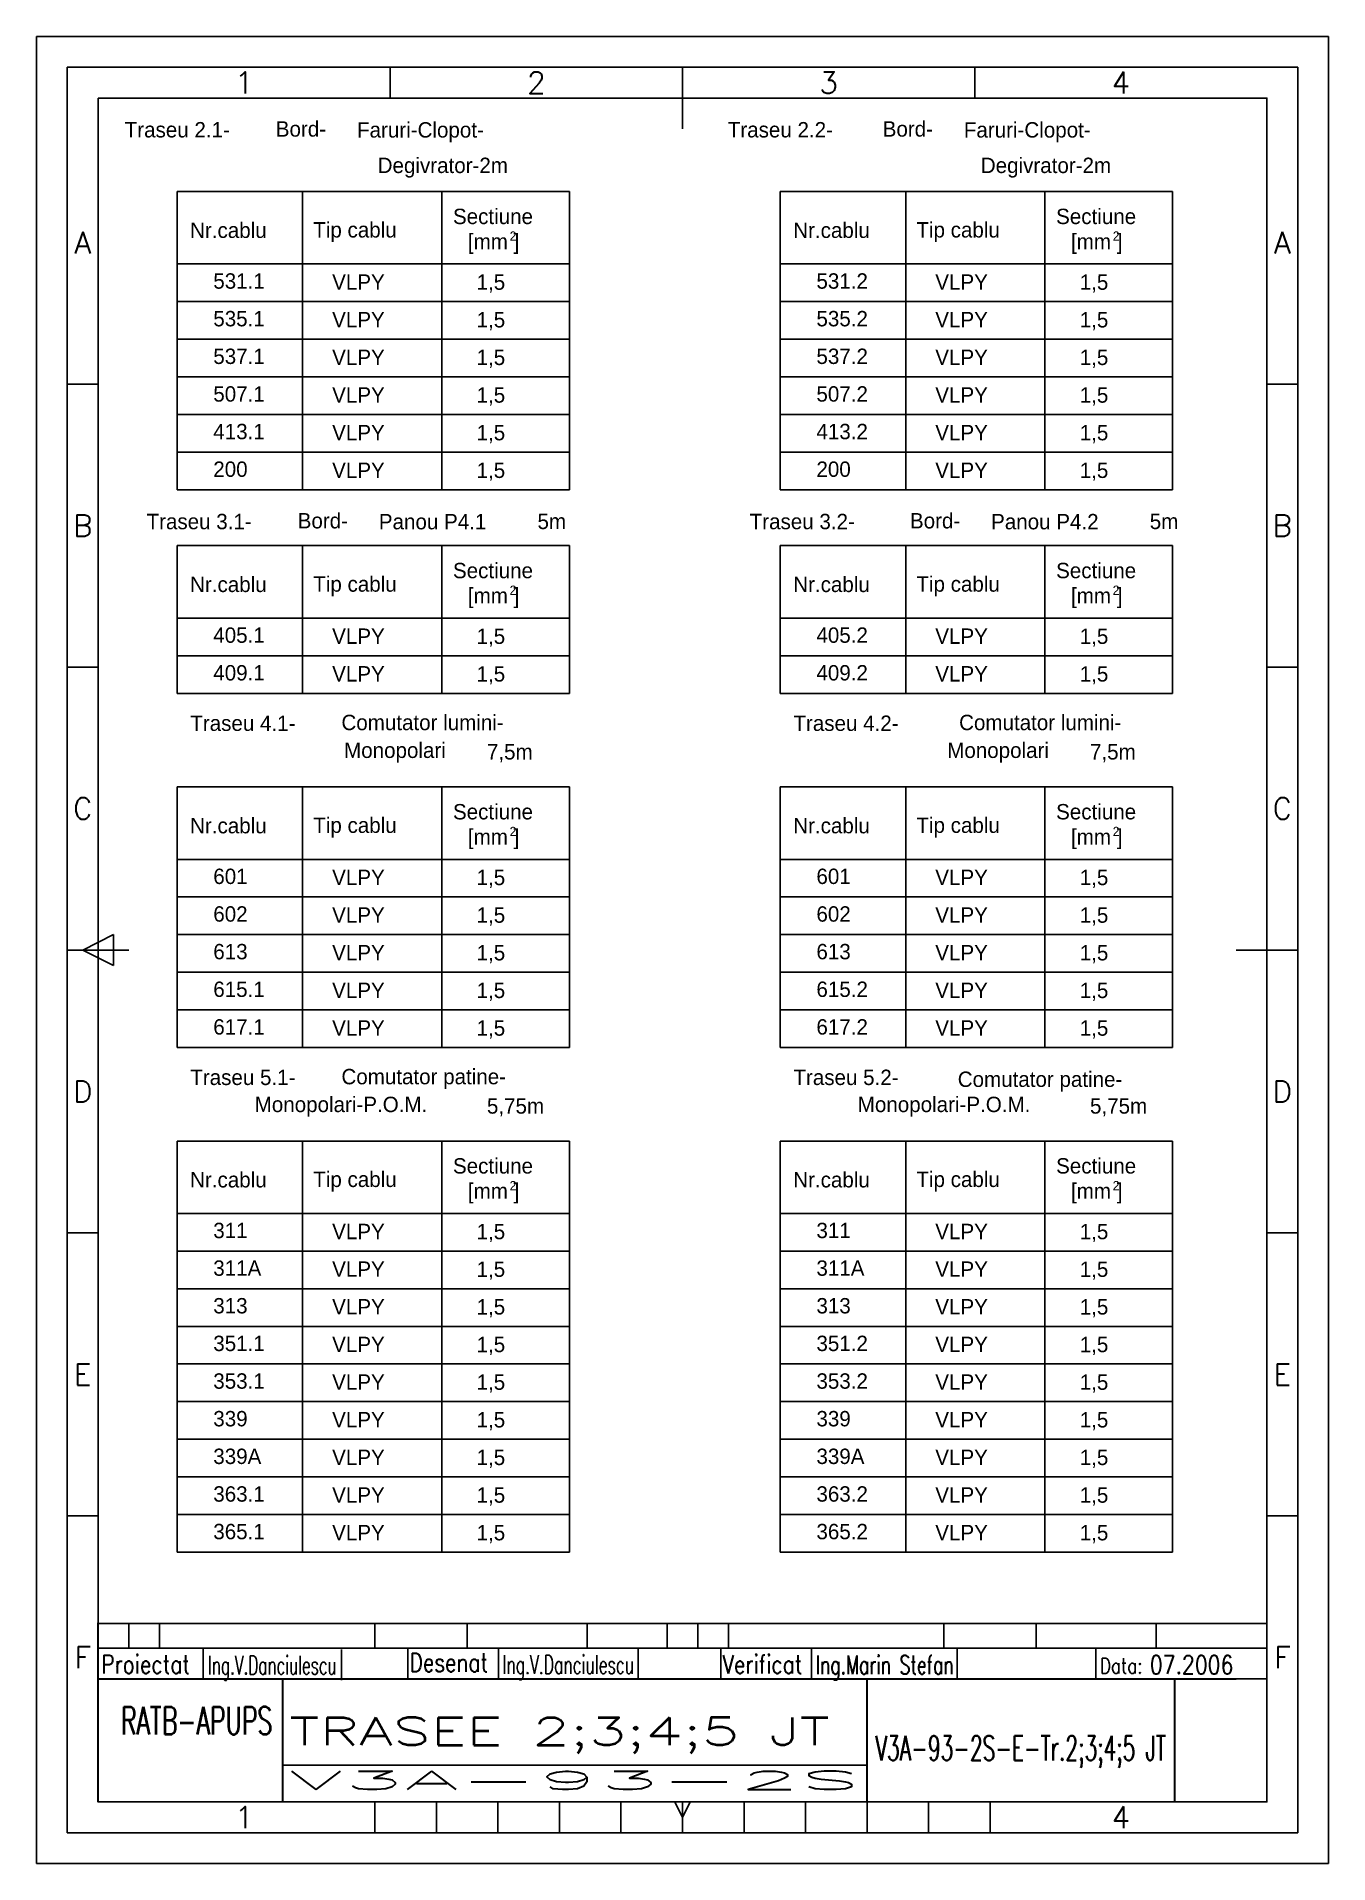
# Model space of a CAD drawing. Header units: millimetres. Extents: x 139 to 349, y -4 to 293.
import ezdxf
from ezdxf.enums import TextEntityAlignment as Align

# ---------------------------------------------------------------- set-up
doc = ezdxf.new("R2010")
doc.units = ezdxf.units.MM
doc.layers.add('INDICATOR', color=7, linetype='Continuous')
doc.styles.add('ISO', font='SIMPLEX.SHX')
doc.styles.add('ROMANS', font='ROMANS.shx', dxfattribs={"width": 0.8})

# ---------------------------------------------------------------- blocks, each defined once
blk = doc.blocks.new('a4')
at = {"color": 70}
for p, q in [((-152.5, 287), (-152.5, 292)), ((-105, 282), (-105, 292)), ((-57.5, 287), (-57.5, 292)), ((-200, 240.5), (-205, 240.5)), ((-5, 240.5), (-10, 240.5)), ((-200, 194.5), (-205, 194.5)), ((-5, 194.5), (-10, 194.5)), ((-205, 148.5), (-195, 148.5)), ((-202.5, 148.5), (-197.5, 151)), ((-197.5, 146), (-202.5, 148.5)), ((-197.5, 151), (-197.5, 146)), ((-15, 148.5), (-5, 148.5)), ((-200, 102.5), (-205, 102.5)), ((-5, 102.5), (-10, 102.5)), ((-200, 56.5), (-205, 56.5)), ((-5, 56.5), (-10, 56.5)), ((-155, 5), (-155, 10)), ((-145, 5), (-145, 10)), ((-135, 5), (-135, 10)), ((-125, 5), (-125, 10)), ((-115, 5), (-115, 10)), ((-105, 7.5), (-106.25, 10)), ((-103.75, 10), (-105, 7.5)), ((-105, 10), (-105, 5)), ((-95, 5), (-95, 10)), ((-85, 5), (-85, 10)), ((-75, 5), (-75, 10)), ((-65, 5), (-65, 10)), ((-55, 5), (-55, 10))]:
    blk.add_line(p, q, dxfattribs=at)
at = {"color": 240}
for points in [[(0, 0), (0, 297), (-210, 297), (-210, 0)], [(-5, 5), (-5, 292), (-205, 292), (-205, 5)]]:
    blk.add_lwpolyline(points, close=True, dxfattribs=at)
at = {"color": 70}
blk.add_lwpolyline([(-200, 287), (-200, 10), (-10, 10), (-10, 287)], close=True, dxfattribs=at)
at = {"color": 50, "style": 'ISO'}
for s, p in [('1', (-176.25, 289.5)), ('2', (-128.75, 289.5)), ('3', (-81.25, 289.5)), ('4', (-33.75, 289.5)), ('A', (-202.5, 263.5)), ('A', (-7.5, 263.5)), ('B', (-202.5, 217.5)), ('B', (-7.5, 217.5)), ('C', (-202.5, 171.5)), ('C', (-7.5, 171.5)), ('D', (-202.5, 125.5)), ('D', (-7.5, 125.5)), ('E', (-202.5, 79.5)), ('E', (-7.5, 79.5)), ('F', (-202.5, 33.5)), ('F', (-7.5, 33.5)), ('1', (-176.25, 7.5)), ('4', (-33.75, 7.5))]:
    blk.add_text(s, height=3.5, dxfattribs=at).set_placement(p, align=Align.MIDDLE)
blk = doc.blocks.new('indic-el')
at = {"layer": 'INDICATOR', "color": 1}
for p, q in [((-180, 25), (-180, 29)), ((-175, 25), (-175, 29)), ((-140, 25), (-140, 29)), ((-125, 25), (-125, 29)), ((-105.5, 25), (-105.5, 29)), ((-87.5, 25), (-87.5, 29)), ((-82.5, 25), (-82.5, 29)), ((-47.5, 25), (-47.5, 29)), ((-32.5, 25), (-32.5, 29)), ((-13, 25), (-13, 29)), ((-167.9, 20), (-167.9, 25)), ((-145.42, 19.8), (-145.42, 24.8)), ((-134.65, 20.08), (-134.65, 25.08)), ((-119.93, 20), (-119.93, 25)), ((-97.19, 20), (-97.19, 25)), ((-83.77, 20), (-83.77, 25)), ((-69.03, 20), (-69.03, 25)), ((-45.33, 20), (-45.33, 25)), ((-22.83, 20), (-22.83, 25)), ((-155, 6), (-60, 6))]:
    blk.add_line(p, q, dxfattribs=at)
at = {"layer": 'INDICATOR'}
blk.add_line((-92.5, 25), (-92.5, 29), dxfattribs=at)
at = {"layer": 'INDICATOR', "const_width": 0.3, "flags": 128}
for points in [[(0, 29), (-185, 29), (-185, 0)], [(0, 25), (-185, 25)], [(0, 20), (-185, 20)], [(-155, 0), (-155, 20)], [(-60, 0), (-60, 20)], [(-10, 0), (-10, 20)]]:
    blk.add_lwpolyline(points, dxfattribs=at)
at = {"layer": 'INDICATOR', "color": 1, "style": 'ROMANS', "width": 0.8}
for s, height, p in [('Proiectat', 3, (-184.48, 20.88)), ('Desenat', 3, (-134.37, 21.17)), ('Verificat', 3, (-83.49, 20.88)), ('Data:', 2.5, (-22.15, 20.88))]:
    blk.add_text(s, height=height, dxfattribs=at).set_placement(p)
at = {"layer": 'INDICATOR', "style": 'ROMANS', "width": 0.570908}
blk.add_text('RATB-APUPS', height=4.5, dxfattribs=at).set_placement((-181.28, 10.96), (-156.69, 10.96), align=Align.FIT)
at = {"layer": 'INDICATOR', "color": 1, "style": 'ROMANS'}
for tag, height, width, p, p2 in [('DESENAT', 3, 1.116423, (-119.25, 20.84), (-97.88, 20.84)), ('VERIFICAT', 3, 1.074468, (-68.34, 20.8), (-45.93, 20.8)), ('DATA', 3, 1.321041, (-14.04, 20.81), (-0.45, 20.81)), ('PROIECTAT', 3, 0.908325, (-167.12, 20.74), (-146.23, 20.74)), ('NUME_DESEN', 4.5, 2.080219, (-153.9, 9.22), (-61.18, 9.22)), ('NUMAR', 4, 2.383056, (-58.61, 6.76), (-11.4, 6.76)), ('ANS', 3, 11.421134, (-154.04, 2.01), (-61.04, 2.01))]:
    blk.add_attdef(tag, text='', height=height, dxfattribs=dict(at, width=width)).set_placement(p, p2, align=Align.FIT)

msp = doc.modelspace()

# ---------------------------------------------------------------- linework, layer by layer
at = {"color": 3}
for p, q in [((162.03, 268.29), (162.03, 219.79)), ((162.03, 268.29), (225.81, 268.29)), ((182.43, 268.29), (182.43, 219.79)), ((205.07, 268.29), (205.07, 219.79)), ((225.81, 268.29), (225.81, 219.79)), ((260.06, 268.29), (323.85, 268.29)), ((260.06, 268.29), (260.06, 219.79)), ((280.47, 268.29), (280.47, 219.79)), ((303.1, 268.29), (303.1, 219.79)), ((323.85, 268.29), (323.85, 219.79)), ((162.03, 256.51), (225.81, 256.51)), ((260.06, 256.51), (323.85, 256.51)), ((162.03, 210.72), (225.81, 210.72)), ((162.03, 210.72), (162.03, 186.7)), ((182.43, 210.72), (182.43, 186.7)), ((205.07, 210.72), (205.07, 186.7)), ((225.81, 210.72), (225.81, 186.7)), ((260.06, 210.72), (323.85, 210.72)), ((260.06, 210.72), (260.06, 186.7)), ((280.47, 210.72), (280.47, 186.7)), ((303.1, 210.72), (303.1, 186.7)), ((323.85, 210.72), (323.85, 186.7)), ((162.03, 198.94), (225.81, 198.94)), ((260.06, 198.94), (323.85, 198.94)), ((162.03, 171.5), (225.81, 171.5)), ((162.03, 171.5), (162.03, 129.13)), ((182.43, 171.5), (182.43, 129.13)), ((205.07, 171.5), (205.07, 129.13)), ((225.81, 171.5), (225.81, 129.13)), ((260.06, 171.5), (323.85, 171.5)), ((260.06, 171.5), (260.06, 129.13)), ((280.47, 171.5), (280.47, 129.13)), ((303.1, 171.5), (303.1, 129.13)), ((323.85, 171.5), (323.85, 129.13)), ((162.03, 159.72), (225.81, 159.72)), ((260.06, 159.72), (323.85, 159.72)), ((162.03, 113.93), (225.81, 113.93)), ((162.03, 113.93), (162.03, 47.08)), ((182.43, 113.93), (182.43, 47.08)), ((205.07, 113.93), (205.07, 47.08)), ((225.81, 113.93), (225.81, 47.08)), ((260.06, 113.93), (323.85, 113.93)), ((260.06, 113.93), (260.06, 47.08)), ((280.47, 113.93), (280.47, 47.08)), ((303.1, 113.93), (303.1, 47.08)), ((323.85, 113.93), (323.85, 47.08)), ((162.03, 102.15), (225.81, 102.15)), ((260.06, 102.15), (323.85, 102.15))]:
    msp.add_line(p, q, dxfattribs=at)
at = {"color": 2}
for p, q in [((162.03, 250.39), (225.81, 250.39)), ((260.06, 250.39), (323.85, 250.39)), ((162.03, 244.27), (225.81, 244.27)), ((260.06, 244.27), (323.85, 244.27)), ((162.03, 238.15), (225.81, 238.15)), ((260.06, 238.15), (323.85, 238.15)), ((162.03, 232.03), (225.81, 232.03)), ((260.06, 232.03), (323.85, 232.03)), ((162.03, 225.91), (225.81, 225.91)), ((260.06, 225.91), (323.85, 225.91)), ((162.03, 219.79), (225.81, 219.79)), ((260.06, 219.79), (323.85, 219.79)), ((162.03, 192.82), (225.81, 192.82)), ((260.06, 192.82), (323.85, 192.82)), ((162.03, 186.7), (225.81, 186.7)), ((260.06, 186.7), (323.85, 186.7)), ((162.03, 153.6), (225.81, 153.6)), ((260.06, 153.6), (323.85, 153.6)), ((162.03, 147.48), (225.81, 147.48)), ((260.06, 147.48), (323.85, 147.48)), ((162.03, 141.37), (225.81, 141.37)), ((260.06, 141.37), (323.85, 141.37)), ((162.03, 135.25), (225.81, 135.25)), ((260.06, 135.25), (323.85, 135.25)), ((162.03, 129.13), (225.81, 129.13)), ((260.06, 129.13), (323.85, 129.13)), ((162.03, 96.03), (225.81, 96.03)), ((260.06, 96.03), (323.85, 96.03)), ((162.03, 89.91), (225.81, 89.91)), ((260.06, 89.91), (323.85, 89.91)), ((162.03, 83.8), (225.81, 83.8)), ((260.06, 83.8), (323.85, 83.8)), ((162.03, 77.68), (225.81, 77.68)), ((260.06, 77.68), (323.85, 77.68)), ((162.03, 71.56), (225.81, 71.56)), ((260.06, 71.56), (323.85, 71.56)), ((162.03, 65.44), (225.81, 65.44)), ((260.06, 65.44), (323.85, 65.44)), ((162.03, 59.32), (225.81, 59.32)), ((260.06, 59.32), (323.85, 59.32)), ((162.03, 53.2), (225.81, 53.2)), ((260.06, 53.2), (323.85, 53.2)), ((162.03, 47.08), (225.81, 47.08)), ((260.06, 47.08), (323.85, 47.08))]:
    msp.add_line(p, q, dxfattribs=at)
for p, q in [((334.19, 35.48), (339.19, 35.48)), ((334.19, 31.48), (339.19, 31.48)), ((334.19, 26.48), (339.19, 26.48))]:
    msp.add_line(p, q)

# ---------------------------------------------------------------- block references
msp.add_blockref('a4', (349.19, -3.52), dxfattribs=at)
at = {"color": 3, "linetype": 'ByBlock'}
ref = msp.add_blockref('indic-el', (334.19, 6.48), dxfattribs=at)
ref.add_attrib('NUME_DESEN', 'TRASEE 2;3;4;5 JT ', dxfattribs={"layer": 'INDICATOR', "color": 1, "height": 4.5, "style": 'ROMANS', "width": 1.360647}).set_placement((180.29, 15.71), (273.01, 15.71), align=Align.FIT)
ref.add_attrib('ANS', 'V3A-93-2S', dxfattribs={"layer": 'INDICATOR', "color": 1, "height": 3, "style": 'ROMANS', "width": 3.518944}).set_placement((180.15, 8.49), (273.15, 8.49), align=Align.FIT)
ref.add_attrib('NUMAR', 'V3A-93-2S-E-Tr.2;3;4;5 JT', dxfattribs={"layer": 'INDICATOR', "color": 1, "height": 4, "style": 'ROMANS', "width": 0.538778}).set_placement((275.58, 13.24), (322.79, 13.24), align=Align.FIT)
ref.add_attrib('DESENAT', 'Ing.V.Danciulescu', dxfattribs={"layer": 'INDICATOR', "color": 1, "height": 3, "style": 'ROMANS', "width": 0.566669}).set_placement((214.94, 27.32), (236.31, 27.32), align=Align.FIT)
ref.add_attrib('VERIFICAT', 'Ing.Marin Stefan', dxfattribs={"layer": 'INDICATOR', "color": 1, "height": 3, "style": 'ROMANS', "width": 0.612783}).set_placement((265.85, 27.28), (288.26, 27.28), align=Align.FIT)
ref.add_attrib('DATA', '07.2006', dxfattribs={"layer": 'INDICATOR', "color": 1, "height": 3, "style": 'ROMANS', "width": 0.748937}).set_placement((320.15, 27.29), (333.74, 27.29), align=Align.FIT)
ref.add_attrib('PROIECTAT', 'Ing.V.Danciulescu', dxfattribs={"layer": 'INDICATOR', "color": 1, "height": 3, "style": 'ROMANS', "width": 0.553941}).set_placement((167.07, 27.22), (187.96, 27.22), align=Align.FIT)

# ---------------------------------------------------------------- texts
at = {"color": 2}
for s, height, p in [('Traseu 2.1-', 2.5, (153.52, 277.08)), ('Bord-', 2.5, (178.08, 277.21)), ('Faruri-Clopot-', 2.5, (191.28, 277.06)), ('Traseu 2.2-', 2.5, (251.55, 277.08)), ('Bord-', 2.5, (276.73, 277.21)), ('Faruri-Clopot-', 2.5, (289.92, 277.06)), ('Degivrator-2m', 2.5, (194.64, 271.29)), ('Degivrator-2m', 2.5, (292.68, 271.29)), ('Sectiune', 2.5, (206.88, 262.99)), ('Sectiune', 2.5, (304.92, 262.99)), ('Nr.cablu', 2.5, (164.15, 260.74)), ('Tip cablu', 2.5, (184.17, 260.81)), ('[mm ]', 2.5, (209.31, 258.91)), ('2', 1.5, (216.09, 260.29)), ('Nr.cablu', 2.5, (262.19, 260.74)), ('Tip cablu', 2.5, (282.21, 260.81)), ('[mm ]', 2.5, (307.34, 258.91)), ('2', 1.5, (314.12, 260.29)), ('531.1', 2.5, (167.92, 252.49)), ('VLPY', 2.5, (187.24, 252.32)), ('1,5', 2.5, (210.72, 252.31)), ('531.2', 2.5, (265.96, 252.49)), ('VLPY', 2.5, (285.28, 252.32)), ('1,5', 2.5, (308.76, 252.31)), ('535.1', 2.5, (167.92, 246.37)), ('VLPY', 2.5, (187.24, 246.21)), ('1,5', 2.5, (210.72, 246.19)), ('535.2', 2.5, (265.96, 246.37)), ('VLPY', 2.5, (285.28, 246.21)), ('1,5', 2.5, (308.76, 246.19)), ('537.1', 2.5, (167.92, 240.25)), ('VLPY', 2.5, (187.24, 240.09)), ('1,5', 2.5, (210.72, 240.08)), ('537.2', 2.5, (265.96, 240.25)), ('VLPY', 2.5, (285.28, 240.09)), ('1,5', 2.5, (308.76, 240.08)), ('507.1', 2.5, (167.92, 234.13)), ('VLPY', 2.5, (187.24, 233.97)), ('1,5', 2.5, (210.72, 233.96)), ('507.2', 2.5, (265.96, 234.13)), ('VLPY', 2.5, (285.28, 233.97)), ('1,5', 2.5, (308.76, 233.96)), ('413.1', 2.5, (167.92, 228.02)), ('VLPY', 2.5, (187.24, 227.85)), ('1,5', 2.5, (210.72, 227.84)), ('413.2', 2.5, (265.96, 228.02)), ('VLPY', 2.5, (285.28, 227.85)), ('1,5', 2.5, (308.76, 227.84)), ('200', 2.5, (167.92, 221.9)), ('VLPY', 2.5, (187.24, 221.73)), ('1,5', 2.5, (210.72, 221.72)), ('200', 2.5, (265.96, 221.9)), ('VLPY', 2.5, (285.28, 221.73)), ('1,5', 2.5, (308.76, 221.72)), ('Traseu 3.1-', 2.5, (157.07, 213.39)), ('Bord-', 2.5, (181.64, 213.52)), ('Panou P4.1', 2.5, (194.83, 213.37)), ('5m', 2.5, (220.62, 213.41)), ('Traseu 3.2-', 2.5, (255.11, 213.39)), ('Bord-', 2.5, (281.16, 213.52)), ('Panou P4.2', 2.5, (294.35, 213.37)), ('5m', 2.5, (320.14, 213.41)), ('Sectiune', 2.5, (206.88, 205.42)), ('Sectiune', 2.5, (304.92, 205.42)), ('Nr.cablu', 2.5, (164.15, 203.17)), ('Tip cablu', 2.5, (184.17, 203.23)), ('Nr.cablu', 2.5, (262.19, 203.17)), ('Tip cablu', 2.5, (282.21, 203.23)), ('[mm ]', 2.5, (209.31, 201.34)), ('2', 1.5, (216.09, 202.72)), ('[mm ]', 2.5, (307.34, 201.34)), ('2', 1.5, (314.12, 202.72)), ('405.1', 2.5, (167.92, 194.92)), ('VLPY', 2.5, (187.24, 194.75)), ('1,5', 2.5, (210.72, 194.74)), ('405.2', 2.5, (265.96, 194.92)), ('VLPY', 2.5, (285.28, 194.75)), ('1,5', 2.5, (308.76, 194.74)), ('409.1', 2.5, (167.92, 188.8)), ('VLPY', 2.5, (187.24, 188.63)), ('1,5', 2.5, (210.72, 188.62)), ('409.2', 2.5, (265.96, 188.8)), ('VLPY', 2.5, (285.28, 188.63)), ('1,5', 2.5, (308.76, 188.62)), ('Traseu 4.1-', 2.5, (164.18, 180.6)), ('Comutator lumini-', 2.5, (188.75, 180.72)), ('Traseu 4.2-', 2.5, (262.22, 180.6)), ('Comutator lumini-', 2.5, (289.15, 180.72)), ('Monopolari', 2.5, (189.18, 176.2)), ('7,5m', 2.5, (212.4, 175.95)), ('Monopolari', 2.5, (287.22, 176.2)), ('7,5m', 2.5, (310.43, 175.95)), ('Nr.cablu', 2.5, (164.15, 163.95)), ('Tip cablu', 2.5, (184.17, 164.02)), ('Sectiune', 2.5, (206.88, 166.21)), ('Nr.cablu', 2.5, (262.19, 163.95)), ('Tip cablu', 2.5, (282.21, 164.02)), ('Sectiune', 2.5, (304.92, 166.21)), ('[mm ]', 2.5, (209.31, 162.13)), ('2', 1.5, (216.09, 163.5)), ('[mm ]', 2.5, (307.34, 162.13)), ('2', 1.5, (314.12, 163.5)), ('601', 2.5, (167.92, 155.71)), ('VLPY', 2.5, (187.24, 155.54)), ('1,5', 2.5, (210.72, 155.53)), ('601', 2.5, (265.96, 155.71)), ('VLPY', 2.5, (285.28, 155.54)), ('1,5', 2.5, (308.76, 155.53)), ('602', 2.5, (167.92, 149.59)), ('VLPY', 2.5, (187.24, 149.42)), ('1,5', 2.5, (210.72, 149.41)), ('602', 2.5, (265.96, 149.59)), ('VLPY', 2.5, (285.28, 149.42)), ('1,5', 2.5, (308.76, 149.41)), ('613', 2.5, (167.92, 143.47)), ('VLPY', 2.5, (187.24, 143.3)), ('1,5', 2.5, (210.72, 143.29)), ('613', 2.5, (265.96, 143.47)), ('VLPY', 2.5, (285.28, 143.3)), ('1,5', 2.5, (308.76, 143.29)), ('615.1', 2.5, (167.92, 137.35)), ('VLPY', 2.5, (187.24, 137.18)), ('1,5', 2.5, (210.72, 137.17)), ('615.2', 2.5, (265.96, 137.35)), ('VLPY', 2.5, (285.28, 137.18)), ('1,5', 2.5, (308.76, 137.17)), ('617.1', 2.5, (167.92, 131.23)), ('617.2', 2.5, (265.96, 131.23)), ('VLPY', 2.5, (187.24, 131.06)), ('1,5', 2.5, (210.72, 131.05)), ('VLPY', 2.5, (285.28, 131.06)), ('1,5', 2.5, (308.76, 131.05)), ('Traseu 5.1-', 2.5, (164.18, 123.03)), ('Comutator patine-', 2.5, (188.75, 123.15)), ('Traseu 5.2-', 2.5, (262.22, 123.03)), ('Comutator patine-', 2.5, (288.93, 122.72)), (' Monopolari-P.O.M.', 2.5, (173.72, 118.63)), ('5,75m', 2.5, (212.4, 118.38)), (' Monopolari-P.O.M.', 2.5, (271.75, 118.63)), ('5,75m', 2.5, (310.43, 118.38)), ('Sectiune', 2.5, (206.88, 108.64)), ('Sectiune', 2.5, (304.92, 108.64)), ('Nr.cablu', 2.5, (164.15, 106.38)), ('Tip cablu', 2.5, (184.17, 106.45)), ('[mm ]', 2.5, (209.31, 104.56)), ('2', 1.5, (216.09, 105.93)), ('Nr.cablu', 2.5, (262.19, 106.38)), ('Tip cablu', 2.5, (282.21, 106.45)), ('[mm ]', 2.5, (307.34, 104.56)), ('2', 1.5, (314.12, 105.93)), ('311', 2.5, (167.92, 98.14)), ('VLPY', 2.5, (187.24, 97.97)), ('1,5', 2.5, (210.72, 97.96)), ('311', 2.5, (265.96, 98.14)), ('VLPY', 2.5, (285.28, 97.97)), ('1,5', 2.5, (308.76, 97.96)), ('311A', 2.5, (167.92, 92.02)), ('VLPY', 2.5, (187.24, 91.85)), ('1,5', 2.5, (210.72, 91.84)), ('311A', 2.5, (265.96, 92.02)), ('VLPY', 2.5, (285.28, 91.85)), ('1,5', 2.5, (308.76, 91.84)), ('313', 2.5, (167.92, 85.9)), ('VLPY', 2.5, (187.24, 85.73)), ('1,5', 2.5, (210.72, 85.72)), ('313', 2.5, (265.96, 85.9)), ('VLPY', 2.5, (285.28, 85.73)), ('1,5', 2.5, (308.76, 85.72)), ('351.1', 2.5, (167.92, 79.78)), ('VLPY', 2.5, (187.24, 79.61)), ('1,5', 2.5, (210.72, 79.6)), ('351.2', 2.5, (265.96, 79.78)), ('VLPY', 2.5, (285.28, 79.61)), ('1,5', 2.5, (308.76, 79.6)), ('353.1', 2.5, (167.92, 73.66)), ('VLPY', 2.5, (187.24, 73.49)), ('1,5', 2.5, (210.72, 73.48)), ('353.2', 2.5, (265.96, 73.66)), ('VLPY', 2.5, (285.28, 73.49)), ('1,5', 2.5, (308.76, 73.48)), ('339', 2.5, (167.92, 67.54)), ('VLPY', 2.5, (187.24, 67.38)), ('1,5', 2.5, (210.72, 67.36)), ('339', 2.5, (265.96, 67.54)), ('VLPY', 2.5, (285.28, 67.38)), ('1,5', 2.5, (308.76, 67.36)), ('339A', 2.5, (167.92, 61.42)), ('VLPY', 2.5, (187.24, 61.26)), ('1,5', 2.5, (210.72, 61.25)), ('339A', 2.5, (265.96, 61.42)), ('VLPY', 2.5, (285.28, 61.26)), ('1,5', 2.5, (308.76, 61.25)), ('363.1', 2.5, (167.92, 55.3)), ('VLPY', 2.5, (187.24, 55.14)), ('1,5', 2.5, (210.72, 55.13)), ('363.2', 2.5, (265.96, 55.3)), ('VLPY', 2.5, (285.28, 55.14)), ('1,5', 2.5, (308.76, 55.13)), ('365.1', 2.5, (167.92, 49.19)), ('VLPY', 2.5, (187.24, 49.02)), ('1,5', 2.5, (210.72, 49.01)), ('365.2', 2.5, (265.96, 49.19)), ('VLPY', 2.5, (285.28, 49.02)), ('1,5', 2.5, (308.76, 49.01))]:
    msp.add_text(s, height=height, dxfattribs=at).set_placement(p)

doc.saveas('drawing.dxf')
